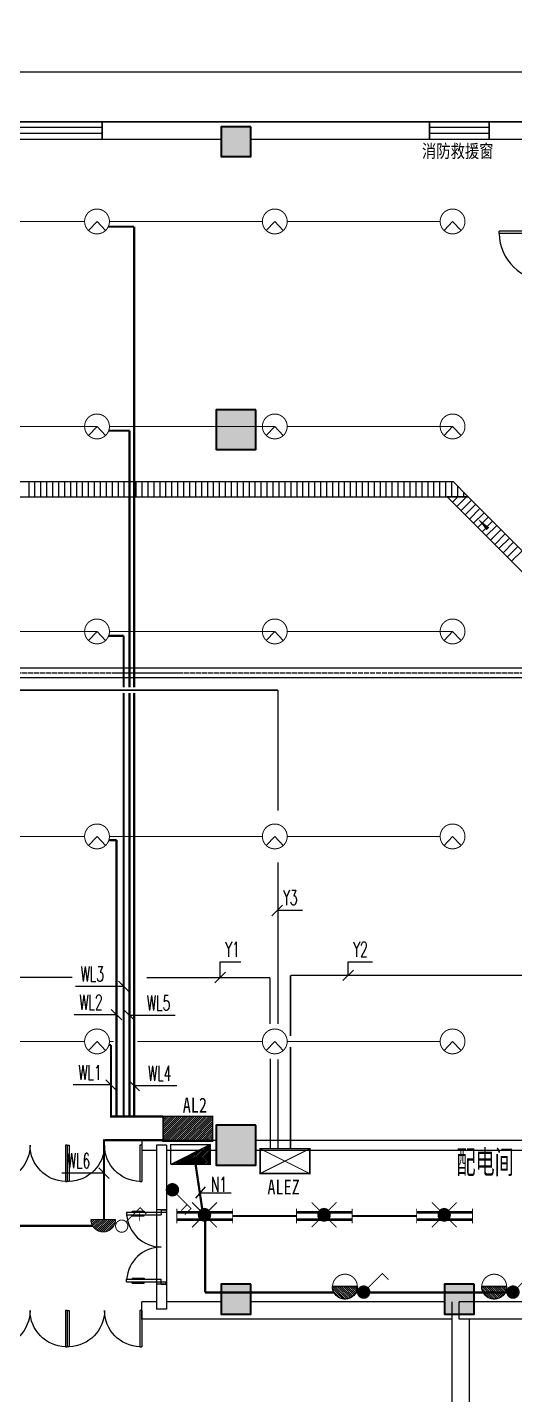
# Model space of a CAD drawing. Extents: x 815029915 to 815825525, y 579155098 to 579748855.
# Drawn here: x 815343018 to 815352839, y 579567763 to 579595284 of the extents above; entities that cross this region are included whole.
import ezdxf

# ---------------------------------------------------------------- set-up
doc = ezdxf.new("R2010")
doc.units = 0
doc.header["$LTSCALE"] = 100
doc.header["$MEASUREMENT"] = 0
doc.linetypes.add('DOTE', pattern=[2.42, 2, -0.2, 0.02, -0.2])
doc.linetypes.add('HIDDEN', pattern=[0.375, 0.25, -0.125])
for name, color, linetype in [('COLUMN', 9, 'Continuous'), ('DIM_SYMB', 3, 'Continuous'), ('DOOR_FIRE', 4, 'Continuous'), ('E-CAPL-1', 7, 'Continuous'), ('E-TEXT-PLAN', 7, 'Continuous'), ('E-TEXT-PLAN-DER', 7, 'Continuous'), ('GROUND', 2, 'Continuous'), ('PUB_TEXT', 7, 'Continuous'), ('QD', 3, 'Continuous'), ('SPACE', 7, 'Continuous'), ('WALL', 9, 'Continuous'), ('WINDOW', 4, 'Continuous'), ('zm', 1, 'Continuous'), ('电-强电平面-标注', 3, 'Continuous'), ('电-强电平面-线缆', 3, 'Continuous'), ('电-桥架', 4, 'Continuous'), ('设备-照明', 3, 'Continuous'), ('设备-箱柜', 3, 'Continuous')]:
    doc.layers.add(name, color=color, linetype=linetype)
doc.layers.add('柱填充', color=9, linetype='Continuous', lineweight=18)
doc.layers.add('砼柱', color=2, linetype='Continuous', lineweight=35)
doc.styles.add('-宋体', font='', dxfattribs={"width": 0.8})
doc.styles.add('-黑体', font='', dxfattribs={"width": 0.8})
doc.styles.add('_TCH_SPACE', font='SIMPLEX', dxfattribs={"height": 5, "bigfont": 'GBCBIG'})
doc.styles.add('ELEC-DIM', font='simplex.shx', dxfattribs={"width": 0.6, "bigfont": 'HZTXT.shx'})
doc.styles.add('IDQSTYLE', font='txt.shx', dxfattribs={"width": 0.7, "bigfont": 'hztxt.shx'})
doc.styles.get("Standard").update_dxf_attribs({"font": 'gbenor.shx', "bigfont": 'gbcbig.shx'})
doc.styles.add('宋体-TK', font='', dxfattribs={"width": 0.8})
doc.styles.get('-宋体').set_extended_font_data('SimSun')
doc.styles.get('-黑体').set_extended_font_data('SimHei')
doc.styles.get('宋体-TK').set_extended_font_data('SimSun')

# ---------------------------------------------------------------- blocks, each defined once
blk = doc.blocks.new('HC000088')
at = {"color": 0}
for q in [(-1.72, -1.82), (1.72, -1.82)]:
    blk.add_line((0, 0), q, dxfattribs=at)
at = {"color": 0, "linetype": 'Continuous', "const_width": 0.2}
blk.add_lwpolyline([(2.5, 0, 0.198912), (1.77, 1.77, 0.198912), (0, 2.5, 0.198912), (-1.77, 1.77, 0.198912), (-2.5, 0, 0.198912), (-1.77, -1.77, 0.198912), (0, -2.5, 0.198912), (1.77, -1.77, 0.198912)], format="xyb", close=True, dxfattribs=at)
at = {"layer": 'E-TEXT-PLAN-DER', "color": 0, "style": 'IDQSTYLE', "width": 0.7}
blk.add_attdef('PSFHATT', (4.5, -2.5), '', height=2.5, dxfattribs=at)
blk = doc.blocks.new('*X23')
at = {"color": 0}
for p, q in [((208.75, 123.89), (209.07, 124.22)), ((208.82, 123.54), (209.5, 124.22)), ((208.93, 123.23), (209.92, 124.22)), ((209.07, 122.95), (210.35, 124.22)), ((209.24, 122.7), (210.77, 124.22)), ((209.44, 122.47), (211.19, 124.22)), ((209.67, 122.27), (211.62, 124.22)), ((209.91, 122.09), (212.04, 124.22)), ((210.19, 121.94), (212.47, 124.22)), ((210.5, 121.83), (212.89, 124.22)), ((210.84, 121.75), (213.32, 124.22)), ((211.24, 121.72), (213.73, 124.21)), ((211.71, 121.77), (213.68, 123.73)), ((212.36, 121.99), (213.45, 123.09))]:
    blk.add_line(p, q, dxfattribs=at)
blk = doc.blocks.new('HC000090')
at = {"color": 0, "linetype": 'Continuous', "const_width": 0.2}
blk.add_lwpolyline([(-2.5, 0, 0.198912), (-1.77, -1.77, 0.198912), (0, -2.5, 0.198912), (1.77, -1.77, 0.198912), (2.5, 0, 0.198912)], format="xyb", dxfattribs=at)
at = {"color": 0, "const_width": 0.2}
blk.add_lwpolyline([(-2.5, 0), (2.5, 0)], dxfattribs=at)
at = {"color": 0}
blk.add_blockref('*X23', (-211.23, -124.22), dxfattribs=at)
at = {"layer": 'E-TEXT-PLAN-DER', "color": 0, "style": 'IDQSTYLE', "width": 0.7}
blk.add_attdef('PSFHATT', (4.5, -2.5), '', height=2.5, dxfattribs=at)
blk = doc.blocks.new('HC000117')
at = {"color": 0, "linetype": 'Continuous', "const_width": 0.2}
blk.add_lwpolyline([(0.88, 2.13), (3.75, 5), (5, 3.75)], dxfattribs=at)
blk.add_lwpolyline([(0.88, 0.37, 0.198912), (1.25, 1.25, 0.198912), (0.88, 2.13, 0.198912), (0, 2.5, 0.198912), (-0.88, 2.13, 0.198912), (-1.25, 1.25, 0.198912), (-0.88, 0.37, 0.198912), (0, 0, 0.198912)], format="xyb", close=True, dxfattribs=at)
at = {"color": 0, "style": 'IDQSTYLE', "width": 0.7}
blk.add_attdef('T', (3.4, 2.26), '', height=1.85, dxfattribs=at)
at = {"layer": 'E-TEXT-PLAN-DER', "color": 0, "style": 'IDQSTYLE', "width": 0.7}
blk.add_attdef('PSFHATT', (7, 0), '', height=1.85, dxfattribs=at)
blk = doc.blocks.new('HC000067')
at = {"color": 0, "linetype": 'Continuous'}
for points, const_width in [([(6.25, 0.83), (-6.25, 0.83)], 0.6), ([(-6.25, 1.65), (-6.25, -1.65)], 0.2), ([(6.25, 1.65), (6.25, -1.65)], 0.2), ([(6.25, -0.83), (-6.25, -0.83)], 0.6)]:
    blk.add_lwpolyline(points, dxfattribs=dict(at, const_width=const_width))
at = {"layer": 'E-TEXT-PLAN-DER', "color": 0, "style": 'IDQSTYLE', "width": 0.7}
blk.add_attdef('PSFHATT', (8.25, -1.65), '', height=2.5, dxfattribs=at)
blk = doc.blocks.new('*X30')
at = {"color": 0, "linetype": 'Continuous'}
for p, q in [((279.61, 223.04), (280.95, 224.38)), ((279.62, 223.34), (280.65, 224.37)), ((279.65, 222.8), (281.19, 224.34)), ((279.73, 222.59), (281.39, 224.26)), ((279.79, 223.79), (280.2, 224.2)), ((279.83, 222.42), (281.57, 224.16)), ((279.96, 222.26), (281.73, 224.03)), ((280.11, 222.13), (281.86, 223.88)), ((280.29, 222.02), (281.97, 223.7)), ((280.49, 221.94), (282.05, 223.5)), ((280.72, 221.89), (282.1, 223.27)), ((281.01, 221.89), (282.1, 222.98)), ((281.41, 222.01), (281.98, 222.58))]:
    blk.add_line(p, q, dxfattribs=at)
blk = doc.blocks.new('HC000071')
at = {"color": 0, "linetype": 'Continuous', "const_width": 0.2}
for points in [[(-2.5, 2.5), (-0.88, 0.88)], [(2.5, 2.5), (0.88, 0.88)], [(-0.88, -0.88), (-2.5, -2.5)], [(0.88, -0.88), (2.5, -2.5)]]:
    blk.add_lwpolyline(points, dxfattribs=at)
at = {"color": 0, "linetype": 'Continuous'}
for start, end in [(135, 180), (180, 225), (90, 135), (45, 90), (0, 45), (315, 0), (225, 270), (270, 315)]:
    blk.add_arc((0, 0), 1.25, start, end, dxfattribs=at)
blk.add_blockref('*X30', (-280.86, -223.13), dxfattribs=at)
at = {"color": 0, "style": 'IDQSTYLE', "width": 0.7}
blk.add_attdef('PSFHATT', (4.5, -2.5), '', height=2.5, dxfattribs=at)
blk = doc.blocks.new('*X45')
at = {"color": 0, "linetype": 'Continuous'}
for p, q in [((262, 135.85), (263.24, 137.09)), ((262.02, 135.59), (263.5, 137.07)), ((262.05, 136.18), (262.91, 137.04)), ((262.09, 135.37), (263.71, 137)), ((262.18, 135.19), (263.9, 136.91)), ((262.3, 135.02), (264.07, 136.79)), ((262.44, 134.88), (264.21, 136.64)), ((262.61, 134.77), (264.32, 136.48)), ((262.8, 134.67), (264.42, 136.29)), ((263.02, 134.61), (264.48, 136.07)), ((263.28, 134.59), (264.5, 135.8)), ((263.62, 134.65), (264.44, 135.46))]:
    blk.add_line(p, q, dxfattribs=at)
blk = doc.blocks.new('HC000107')
at = {"color": 0, "linetype": 'Continuous', "const_width": 0.2}
for points in [[(0.88, 2.13), (3.75, 5), (5, 3.75)], [(2.9, 4.28), (4.19, 3.02)]]:
    blk.add_lwpolyline(points, dxfattribs=at)
blk.add_lwpolyline([(0.88, 0.37, 0.198912), (1.25, 1.25, 0.198912), (0.88, 2.13, 0.198912), (0, 2.5, 0.198912), (-0.88, 2.13, 0.198912), (-1.25, 1.25, 0.198912), (-0.88, 0.37, 0.198912), (0, 0, 0.198912)], format="xyb", close=True, dxfattribs=at)
at = {"color": 0, "linetype": 'Continuous'}
blk.add_blockref('*X45', (-263.25, -134.59), dxfattribs=at)
at = {"layer": 'E-TEXT-PLAN-DER', "color": 0, "style": 'IDQSTYLE', "width": 0.7}
blk.add_attdef('PSFHATT', (7, 0), '', height=2.5, dxfattribs=at)
blk = doc.blocks.new('*X28')
at = {"color": 0}
for p, q in [((159.82, 124.18), (160.08, 124.44)), ((159.88, 123.82), (160.5, 124.44)), ((159.99, 123.5), (160.92, 124.44)), ((160.12, 123.21), (161.35, 124.44)), ((160.29, 122.95), (161.77, 124.44)), ((160.48, 122.72), (162.2, 124.44)), ((160.7, 122.52), (162.62, 124.44)), ((160.94, 122.34), (163.05, 124.44)), ((161.21, 122.18), (163.47, 124.44)), ((161.52, 122.06), (163.89, 124.44)), ((161.85, 121.97), (164.32, 124.44)), ((162.24, 121.93), (164.74, 124.44)), ((162.69, 121.96), (164.78, 124.05)), ((163.28, 122.13), (164.61, 123.45))]:
    blk.add_line(p, q, dxfattribs=at)
blk = doc.blocks.new('HC000074')
at = {"color": 0}
for p, q in [((-2.5, 2.51), (2.5, 2.51)), ((2.44, 2.51), (-2.5, 2.51))]:
    blk.add_line(p, q, dxfattribs=at)
at = {"color": 0, "linetype": 'Continuous', "const_width": 0.2}
blk.add_lwpolyline([(-2.5, 2.5, 0.198912), (-1.77, 0.73, 0.198912), (0, 0, 0.198912), (1.77, 0.73, 0.198912), (2.5, 2.5, 0.198912), (1.77, 4.27, 0.198912), (0, 5, 0.198912), (-1.77, 4.27, 0.198912)], format="xyb", close=True, dxfattribs=at)
at = {"color": 0}
blk.add_arc((0, 2.5), 2.5, 179.8387, 0.1613, dxfattribs=at)
blk.add_blockref('*X28', (-162.31, -121.93), dxfattribs=at)
at = {"layer": 'E-TEXT-PLAN-DER', "color": 0, "style": 'IDQSTYLE', "width": 0.7}
blk.add_attdef('PSFHATT', (4.5, 0), '', height=2.5, dxfattribs=at)
blk = doc.blocks.new('*X19')
at = {"color": 0, "linetype": 'Continuous'}
for p, q in [((262, 135.85), (263.24, 137.09)), ((262.02, 135.59), (263.5, 137.07)), ((262.05, 136.18), (262.91, 137.04)), ((262.09, 135.37), (263.71, 137)), ((262.18, 135.19), (263.9, 136.91)), ((262.3, 135.02), (264.07, 136.79)), ((262.44, 134.88), (264.21, 136.64)), ((262.61, 134.77), (264.32, 136.48)), ((262.8, 134.67), (264.42, 136.29)), ((263.02, 134.61), (264.48, 136.07)), ((263.28, 134.59), (264.5, 135.8)), ((263.62, 134.65), (264.44, 135.46))]:
    blk.add_line(p, q, dxfattribs=at)
blk = doc.blocks.new('HC000097')
at = {"color": 0, "linetype": 'Continuous', "const_width": 0.2}
blk.add_lwpolyline([(0.88, 2.13), (3.75, 5), (5, 3.75)], dxfattribs=at)
blk.add_lwpolyline([(0.88, 0.37, 0.198912), (1.25, 1.25, 0.198912), (0.88, 2.13, 0.198912), (0, 2.5, 0.198912), (-0.88, 2.13, 0.198912), (-1.25, 1.25, 0.198912), (-0.88, 0.37, 0.198912), (0, 0, 0.198912)], format="xyb", close=True, dxfattribs=at)
at = {"color": 0, "linetype": 'Continuous'}
blk.add_blockref('*X19', (-263.25, -134.59), dxfattribs=at)
at = {"layer": 'E-TEXT-PLAN-DER', "color": 0, "style": 'IDQSTYLE', "width": 0.7}
blk.add_attdef('PSFHATT', (7, 0), '', height=2.5, dxfattribs=at)
blk = doc.blocks.new('*X25')
at = {"color": 0, "linetype": 'Continuous'}
for p, q in [((232.27, 320.09), (237.18, 325)), ((232.27, 320.51), (236.75, 325)), ((232.27, 320.94), (236.33, 325)), ((232.27, 321.36), (235.9, 325)), ((232.27, 321.79), (235.48, 325)), ((232.27, 322.21), (235.06, 325)), ((232.27, 322.63), (234.63, 325)), ((232.27, 323.06), (234.21, 325)), ((232.27, 323.48), (233.78, 325)), ((232.27, 323.91), (233.36, 325)), ((232.27, 324.33), (232.93, 325)), ((232.27, 324.76), (232.51, 325)), ((232.6, 320), (237.6, 325)), ((233.02, 320), (238.02, 325)), ((233.45, 320), (238.45, 325)), ((233.87, 320), (238.87, 325)), ((234.3, 320), (239.3, 325)), ((234.72, 320), (239.72, 325)), ((235.15, 320), (240.15, 325)), ((235.57, 320), (240.57, 325)), ((235.99, 320), (240.99, 325)), ((236.42, 320), (241.42, 325)), ((236.84, 320), (241.84, 325)), ((237.27, 320), (242.27, 325)), ((237.69, 320), (242.27, 324.57)), ((238.12, 320), (242.27, 324.15)), ((238.54, 320), (242.27, 323.72)), ((238.96, 320), (242.27, 323.3)), ((239.39, 320), (242.27, 322.88)), ((239.81, 320), (242.27, 322.45)), ((240.24, 320), (242.27, 322.03)), ((240.66, 320), (242.27, 321.6)), ((241.09, 320), (242.27, 321.18)), ((241.51, 320), (242.27, 320.75)), ((241.93, 320), (242.27, 320.33))]:
    blk.add_line(p, q, dxfattribs=at)
blk = doc.blocks.new('HC000429')
at = {"color": 0, "linetype": 'Continuous', "const_width": 0.3}
blk.add_lwpolyline([(5, 2.5), (-5, 2.5), (-5, -2.5), (5, -2.5)], close=True, dxfattribs=at)
at = {"color": 0, "linetype": 'Continuous'}
blk.add_blockref('*X25', (-237.27, -322.5), dxfattribs=at)
at = {"color": 0, "style": 'IDQSTYLE', "width": 0.7}
blk.add_attdef('PSFHATT', (7, -2.5), '', height=2.5, dxfattribs=at)
blk = doc.blocks.new('HC000430')
at = {"color": 0, "linetype": 'Continuous', "const_width": 0.3}
blk.add_lwpolyline([(5, 2.5), (-5, 2.5), (-5, -2.5), (5, -2.5)], close=True, dxfattribs=at)
at = {"color": 0, "linetype": 'Continuous', "const_width": 0.2}
for points in [[(5, 2.5), (-5, -2.5)], [(-5, 2.5), (5, -2.5)]]:
    blk.add_lwpolyline(points, dxfattribs=at)
at = {"color": 0, "style": 'IDQSTYLE', "width": 0.7}
blk.add_attdef('PSFHATT', (7, -2.5), '', height=2.5, dxfattribs=at)
blk = doc.blocks.new('$DorLib2D$00000002')
for p, q in [((-0.5, 0), (-0.5, 0.4875)), ((-0.475, 0.4875), (-0.5, 0.4875)), ((-0.475, 0), (-0.475, 0.4875)), ((0.475, 0), (0.475, 0.4875)), ((0.475, 0.4875), (0.5, 0.4875)), ((0.5, 0), (0.5, 0.4875)), ((-0.5, 0), (-0.475, 0)), ((0.5, 0), (0.475, 0))]:
    blk.add_line(p, q)
at = {"lineweight": 13}
for centre, start, end in [((-0.4875, 0), 0, 88.53072), ((0.4875, 0), 91.46928, 180)]:
    blk.add_arc(centre, 0.4875, start, end, dxfattribs=at)
blk = doc.blocks.new('$TCHSYS$WIN2D')
for p, q in [((-0.5, 0.5), (0.5, 0.5)), ((-0.5, 0.5), (-0.5, -0.5)), ((0.5, 0.5), (0.5, -0.5)), ((0.5, 0.1667), (-0.5, 0.1667)), ((0.5, -0.1667), (-0.5, -0.1667)), ((-0.5, -0.5), (0.5, -0.5))]:
    blk.add_line(p, q)
blk = doc.blocks.new('$DorLib2D$00000011')
at = {"lineweight": 13}
for p, q in [((-0.483, 0.396), (-0.483, 0.235)), ((-0.417, 0.396), (-0.417, 0.235)), ((0.417, 0.396), (0.417, 0.235)), ((0.483, 0.396), (0.483, 0.235))]:
    blk.add_line(p, q, dxfattribs=at)
for p, q in [((-0.483, 0.396), (-0.467, 0.396)), ((-0.467, 0.471), (-0.467, -0.062)), ((-0.467, 0.471), (-0.433, 0.471)), ((-0.433, 0.471), (-0.433, 0.004)), ((-0.417, 0.396), (-0.433, 0.396)), ((0.417, 0.396), (0.433, 0.396)), ((0.433, 0.471), (0.433, 0.004)), ((0.467, 0.471), (0.433, 0.471)), ((0.467, 0.471), (0.467, -0.062)), ((0.483, 0.396), (0.467, 0.396)), ((-0.483, 0.235), (-0.467, 0.235)), ((-0.417, 0.235), (-0.433, 0.235)), ((0.417, 0.235), (0.433, 0.235)), ((0.483, 0.235), (0.467, 0.235)), ((-0.5, 0.004), (-0.433, 0.004)), ((-0.5, 0.004), (-0.5, -0.062)), ((0.5, 0.004), (0.433, 0.004)), ((0.5, 0.004), (0.5, -0.062)), ((-0.5, -0.062), (-0.467, -0.062)), ((0.5, -0.062), (0.467, -0.062))]:
    blk.add_line(p, q)
for centre, start, end in [((-0.467, 0.004), 0, 85.904), ((0.467, 0.004), 94.096, 180)]:
    blk.add_arc(centre, 0.467, start, end, dxfattribs=at)
blk = doc.blocks.new('$DorLib2D$00000001')
for p, q in [((0.45, 0.975), (0.5, 0.975)), ((0.45, 0), (0.45, 0.975)), ((0.5, 0), (0.5, 0.975)), ((0.5, 0), (0.45, 0))]:
    blk.add_line(p, q)
at = {"lineweight": 13}
blk.add_arc((0.475, 0), 0.975, 91.4693, 180, dxfattribs=at)
blk = doc.blocks.new('*X48')
at = {"color": 0, "linetype": 'Continuous'}
for p, q in [((235.99, 320), (239.72, 323.73)), ((236.42, 320), (240.57, 324.15)), ((236.84, 320), (241.42, 324.58)), ((237.27, 320), (242.27, 325)), ((237.69, 320), (242.27, 324.57)), ((238.12, 320), (242.27, 324.15)), ((238.54, 320), (242.27, 323.72)), ((232.6, 320), (232.94, 320.33)), ((233.02, 320), (233.78, 320.76)), ((233.45, 320), (234.63, 321.18)), ((233.87, 320), (235.48, 321.61)), ((234.3, 320), (236.33, 322.03)), ((234.72, 320), (237.18, 322.46)), ((235.15, 320), (238.03, 322.88)), ((235.57, 320), (238.88, 323.3)), ((238.96, 320), (242.27, 323.3)), ((239.39, 320), (242.27, 322.88)), ((239.81, 320), (242.27, 322.45)), ((240.24, 320), (242.27, 322.03)), ((240.66, 320), (242.27, 321.6)), ((241.09, 320), (242.27, 321.18)), ((241.51, 320), (242.27, 320.75)), ((241.93, 320), (242.27, 320.33))]:
    blk.add_line(p, q, dxfattribs=at)
blk = doc.blocks.new('HC000431')
at = {"color": 0, "linetype": 'Continuous'}
blk.add_line((5, 2.5), (-5, -2.5), dxfattribs=at)
at = {"color": 0, "linetype": 'Continuous', "const_width": 0.3}
for points in [[(5, 2.5), (-5, 2.5), (-5, -2.5)], [(-5, -2.5), (5, -2.5), (5, 2.5)]]:
    blk.add_lwpolyline(points, dxfattribs=at)
at = {"color": 0, "linetype": 'Continuous'}
blk.add_blockref('*X48', (-237.27, -322.5), dxfattribs=at)
at = {"color": 0, "style": 'IDQSTYLE', "width": 0.7}
blk.add_attdef('PSFHATT', (7, -2.5), '', height=2.5, dxfattribs=at)

msp = doc.modelspace()

# ---------------------------------------------------------------- hatches: boundary and pattern name
at = {"layer": '柱填充', "lineweight": 18}
for points in [[(815347523.5, 579593283.7), (815346923.5, 579593283.7), (815346923.5, 579592683.7), (815347523.5, 579592683.7)], [(815347623.5, 579587583.7), (815346823.5, 579587583.7), (815346823.5, 579586783.7), (815347623.5, 579586783.7)], [(815347623.5, 579573183.7), (815346823.5, 579573183.7), (815346823.5, 579572383.7), (815347623.5, 579572383.7)], [(815347523.5, 579569983.7), (815346923.5, 579569983.7), (815346923.5, 579569383.7), (815347523.5, 579569383.7)], [(815352023.5, 579569983.7), (815351423.5, 579569983.7), (815351423.5, 579569383.7), (815352023.5, 579569383.7)]]:
    msp.add_hatch(color=250, dxfattribs=at).paths.add_polyline_path(points)

# ---------------------------------------------------------------- linework, layer by layer
for p, q in [((815353723.5, 579593383.7), (815338423.5, 579593383.7)), ((815351603.6, 579586133.7), (815296373.5, 579586133.7)), ((815351903.6, 579585833.7), (815351603.6, 579586133.7)), ((815296373.5, 579585833.7), (815351903.6, 579585833.7)), ((815351903.6, 579585833.7), (815351479.4, 579585833.7)), ((815351479.4, 579585833.7), (815358809.1, 579578503.9)), ((815359021.3, 579578716), (815351903.6, 579585833.7))]:
    msp.add_line(p, q)
at = {"color": 252, "linetype": 'Continuous'}
for p, q in [((815343045.8, 579586133.7), (815343045.8, 579585833.7)), ((815343165.8, 579586133.7), (815343165.8, 579585833.7)), ((815343285.8, 579586133.7), (815343285.8, 579585833.7)), ((815343405.8, 579586133.7), (815343405.8, 579585833.7)), ((815343525.8, 579586133.7), (815343525.8, 579585833.7)), ((815343645.8, 579586133.7), (815343645.8, 579585833.7)), ((815343765.8, 579586133.7), (815343765.8, 579585833.7)), ((815343885.8, 579586133.7), (815343885.8, 579585833.7)), ((815344005.8, 579586133.7), (815344005.8, 579585833.7)), ((815344125.8, 579586133.7), (815344125.8, 579585833.7)), ((815344245.8, 579586133.7), (815344245.8, 579585833.7)), ((815344365.8, 579586133.7), (815344365.8, 579585833.7)), ((815344485.8, 579586133.7), (815344485.8, 579585833.7)), ((815344605.8, 579586133.7), (815344605.8, 579585833.7)), ((815344725.8, 579586133.7), (815344725.8, 579585833.7)), ((815344845.8, 579586133.7), (815344845.8, 579585833.7)), ((815344965.8, 579586133.7), (815344965.8, 579585833.7)), ((815345085.8, 579586133.7), (815345085.8, 579585833.7)), ((815345205.8, 579586133.7), (815345205.8, 579585833.7)), ((815345325.8, 579586133.7), (815345325.8, 579585833.7)), ((815345445.8, 579586133.7), (815345445.8, 579585833.7)), ((815345565.8, 579586133.7), (815345565.8, 579585833.7)), ((815345685.8, 579586133.7), (815345685.8, 579585833.7)), ((815345805.8, 579586133.7), (815345805.8, 579585833.7)), ((815345925.8, 579586133.7), (815345925.8, 579585833.7)), ((815346045.8, 579586133.7), (815346045.8, 579585833.7)), ((815346165.8, 579586133.7), (815346165.8, 579585833.7)), ((815346285.8, 579586133.7), (815346285.8, 579585833.7)), ((815346405.8, 579586133.7), (815346405.8, 579585833.7)), ((815346525.8, 579586133.7), (815346525.8, 579585833.7)), ((815346645.8, 579586133.7), (815346645.8, 579585833.7)), ((815346765.8, 579586133.7), (815346765.8, 579585833.7)), ((815346885.8, 579586133.7), (815346885.8, 579585833.7)), ((815347005.8, 579586133.7), (815347005.8, 579585833.7)), ((815347125.8, 579586133.7), (815347125.8, 579585833.7)), ((815347245.8, 579586133.7), (815347245.8, 579585833.7)), ((815347365.8, 579586133.7), (815347365.8, 579585833.7)), ((815347485.8, 579586133.7), (815347485.8, 579585833.7)), ((815347605.8, 579586133.7), (815347605.8, 579585833.7)), ((815347725.8, 579586133.7), (815347725.8, 579585833.7)), ((815347845.8, 579586133.7), (815347845.8, 579585833.7)), ((815347965.8, 579586133.7), (815347965.8, 579585833.7)), ((815348085.8, 579586133.7), (815348085.8, 579585833.7)), ((815348205.8, 579586133.7), (815348205.8, 579585833.7)), ((815348325.8, 579586133.7), (815348325.8, 579585833.7)), ((815348445.8, 579586133.7), (815348445.8, 579585833.7)), ((815348565.8, 579586133.7), (815348565.8, 579585833.7)), ((815348685.8, 579586133.7), (815348685.8, 579585833.7)), ((815348805.8, 579586133.7), (815348805.8, 579585833.7)), ((815348925.8, 579586133.7), (815348925.8, 579585833.7)), ((815349045.8, 579586133.7), (815349045.8, 579585833.7)), ((815349165.8, 579586133.7), (815349165.8, 579585833.7)), ((815349285.8, 579586133.7), (815349285.8, 579585833.7)), ((815349405.8, 579586133.7), (815349405.8, 579585833.7)), ((815349525.8, 579586133.7), (815349525.8, 579585833.7)), ((815349645.8, 579586133.7), (815349645.8, 579585833.7)), ((815349765.8, 579586133.7), (815349765.8, 579585833.7)), ((815349885.8, 579586133.7), (815349885.8, 579585833.7)), ((815350005.8, 579586133.7), (815350005.8, 579585833.7)), ((815350125.8, 579586133.7), (815350125.8, 579585833.7)), ((815350245.8, 579586133.7), (815350245.8, 579585833.7)), ((815350365.8, 579586133.7), (815350365.8, 579585833.7)), ((815350485.8, 579586133.7), (815350485.8, 579585833.7)), ((815350605.8, 579586133.7), (815350605.8, 579585833.7)), ((815350725.8, 579586133.7), (815350725.8, 579585833.7)), ((815350845.8, 579586133.7), (815350845.8, 579585833.7)), ((815350965.8, 579586133.7), (815350965.8, 579585833.7)), ((815351085.8, 579586133.7), (815351085.8, 579585833.7)), ((815351205.8, 579586133.7), (815351205.8, 579585833.7)), ((815351325.8, 579586133.7), (815351325.8, 579585833.7)), ((815351445.8, 579586133.7), (815351445.8, 579585833.7)), ((815351565.8, 579586133.7), (815351565.8, 579585833.7)), ((815351685.8, 579586051.5), (815351685.8, 579585833.7)), ((815351805.8, 579585931.5), (815351805.8, 579585833.7)), ((815351502.7, 579585810.3), (815351526.1, 579585833.7)), ((815351587.6, 579585725.4), (815351695.8, 579585833.7)), ((815351672.4, 579585640.6), (815351865.5, 579585833.7)), ((815351757.3, 579585555.7), (815351969.4, 579585767.9)), ((815351842.1, 579585470.9), (815352054.3, 579585683)), ((815351927, 579585386), (815352139.1, 579585598.2)), ((815352011.8, 579585301.2), (815352224, 579585513.3)), ((815352096.7, 579585216.3), (815352308.8, 579585428.5)), ((815352181.6, 579585131.5), (815352393.7, 579585343.6)), ((815352266.4, 579585046.6), (815352478.5, 579585258.8)), ((815352351.3, 579584961.8), (815352563.4, 579585173.9)), ((815352436.1, 579584876.9), (815352648.2, 579585089.1)), ((815352521, 579584792.1), (815352733.1, 579585004.2)), ((815352605.8, 579584707.2), (815352818, 579584919.3)), ((815352690.7, 579584622.4), (815352902.8, 579584834.5)), ((815352775.5, 579584537.5), (815352987.7, 579584749.6))]:
    msp.add_line(p, q, dxfattribs=at)
at = {"layer": 'COLUMN'}
for points in [[(815346923.5, 579592683.7), (815347523.5, 579592683.7), (815347523.5, 579593283.7), (815346923.5, 579593283.7)], [(815346823.5, 579586783.7), (815347623.5, 579586783.7), (815347623.5, 579587583.7), (815346823.5, 579587583.7)], [(815346823.5, 579572383.7), (815347623.5, 579572383.7), (815347623.5, 579573183.7), (815346823.5, 579573183.7)], [(815346923.5, 579569383.7), (815347523.5, 579569383.7), (815347523.5, 579569983.7), (815346923.5, 579569983.7)], [(815351423.5, 579569383.7), (815352023.5, 579569383.7), (815352023.5, 579569983.7), (815351423.5, 579569983.7)]]:
    msp.add_lwpolyline(points, close=True, dxfattribs=at)
at = {"layer": 'DIM_SYMB'}
for points in [[(815349239.4, 579585963.5, 0, 0, 0), (815326831.7, 579585963.5, 0, 80, 0), (815327131.7, 579585963.5, 0, 0, 0)], [(815358172.6, 579579333.6, 0, 0, 0), (815352088.9, 579585398.7, 0, 80, 0), (815352301.4, 579585186.9, 0, 0, 0)]]:
    msp.add_lwpolyline(points, format="xyseb", dxfattribs=at)
at = {"layer": 'DOOR_FIRE'}
for p, q in [((815345623.5, 579571483.7), (815345623.5, 579569983.7)), ((815345823.5, 579571483.7), (815345823.5, 579569983.7))]:
    msp.add_line(p, q, dxfattribs=at)
at = {"layer": 'E-CAPL-1', "color": 1, "linetype": 'Continuous', "const_width": 22.5}
for points in [[(815341090.2, 579591376.4), (815344172.5, 579591376.4)], [(815344672.5, 579591376.4), (815347754.9, 579591376.4)], [(815348254.9, 579591376.4), (815351337.3, 579591376.4)], [(815341090.2, 579587250.5), (815344422.5, 579587250.5)], [(815344672.5, 579587250.5), (815348004.9, 579587250.5)], [(815348254.9, 579587250.5), (815351587.3, 579587250.5)], [(815341090.2, 579583124.6), (815344422.5, 579583124.6)], [(815344672.5, 579583124.6), (815348004.9, 579583124.6)], [(815348254.9, 579583124.6), (815351587.3, 579583124.6)], [(815341090.2, 579578998.7), (815344172.5, 579578998.7)], [(815344672.5, 579578998.7), (815347754.9, 579578998.7)], [(815348254.9, 579578998.7), (815351337.3, 579578998.7)], [(815341090.2, 579574872.8), (815344172.5, 579574872.8)], [(815344672.5, 579574872.8), (815344755.5, 579574872.8)], [(815345231.9, 579574872.8), (815347754.9, 579574872.8)], [(815348254.9, 579574872.8), (815351337.3, 579574872.8)]]:
    msp.add_lwpolyline(points, dxfattribs=at)
at = {"layer": 'GROUND'}
for points in [[(815354723.5, 579594383.7), (815339423.5, 579594383.7), (815339423.5, 579595283.7), (815331023.5, 579595283.7), (815331023.5, 579588383.7), (815327423.5, 579588383.7), (815327423.5, 579591383.7), (815307023.5, 579591383.7), (815307023.5, 579588383.7), (815295023.5, 579588383.7), (815295023.5, 579574583.7), (815307023.5, 579574583.7), (815307023.5, 579571583.7), (815326023.5, 579571583.7)], [(815353723.5, 579593383.7), (815338423.5, 579593383.7), (815338423.5, 579594283.7), (815332023.5, 579594283.7), (815332023.5, 579587383.7), (815326423.5, 579587383.7), (815326423.5, 579590383.7), (815308023.5, 579590383.7), (815308023.5, 579587383.7), (815296023.5, 579587383.7), (815296023.5, 579575583.7), (815308023.5, 579575583.7), (815308023.5, 579572583.7), (815326023.5, 579572583.7)]]:
    msp.add_lwpolyline(points, dxfattribs=at)
at = {"layer": 'WALL'}
for p, q in [((815344523.5, 579593383.7), (815351123.7, 579593383.7)), ((815352323.7, 579593383.7), (815353723.5, 579593383.7)), ((815344523.5, 579593033.7), (815346923.5, 579593033.7)), ((815347523.5, 579593033.7), (815351123.7, 579593033.7)), ((815352323.7, 579593033.7), (815353023.5, 579593033.7)), ((815345323.5, 579572883.7), (815345823.5, 579572883.7)), ((815345323.5, 579572683.7), (815345623.5, 579572683.7)), ((815345623.5, 579572783.7), (815345623.5, 579571483.7)), ((815345823.5, 579572783.7), (815345623.5, 579572783.7)), ((815345723.5, 579572883.7), (815346823.5, 579572883.7)), ((815345823.5, 579572783.7), (815345823.5, 579571483.7)), ((815345823.5, 579572683.7), (815346823.5, 579572683.7)), ((815347623.5, 579572883.7), (815353023.5, 579572883.7)), ((815347623.5, 579572683.7), (815353023.5, 579572683.7)), ((815345623.5, 579569983.7), (815345623.5, 579569483.7)), ((815345823.5, 579569983.7), (815345823.5, 579569483.7)), ((815345623.5, 579569633.7), (815345323.5, 579569633.7)), ((815345823.5, 579569483.7), (815345623.5, 579569483.7)), ((815346923.5, 579569633.7), (815345823.5, 579569633.7)), ((815351423.5, 579569633.7), (815347523.5, 579569633.7)), ((815351573.5, 579569633.7), (815351573.5, 579565783.7)), ((815353523.5, 579569633.7), (815351723.5, 579569633.7)), ((815351723.5, 579569283.7), (815351723.5, 579569633.7)), ((815345823.5, 579569283.7), (815345323.5, 579569283.7)), ((815351573.5, 579569283.7), (815345723.5, 579569283.7)), ((815353523.5, 579569283.7), (815351723.5, 579569283.7)), ((815351923.5, 579569283.7), (815351923.5, 579565783.7))]:
    msp.add_line(p, q, dxfattribs=at)
for points in [[(815344523.5, 579593383.7), (815344523.5, 579593033.7)], [(815351123.7, 579593383.7), (815351123.7, 579593033.7)], [(815352323.7, 579593383.7), (815352323.7, 579593033.7)], [(815345323.5, 579572883.7), (815345323.5, 579572683.7)], [(815345823.5, 579571483.7), (815345623.5, 579571483.7)], [(815345823.5, 579569983.7), (815345623.5, 579569983.7)], [(815345323.5, 579569283.7), (815345323.5, 579569633.7)]]:
    msp.add_lwpolyline(points, dxfattribs=at)
at = {"layer": '电-强电平面-标注', "color": 1}
for p, q in [((815348160.1, 579577614.2), (815347948, 579577402.1)), ((815348069.4, 579577515.9), (815348560.8, 579577515.9)), ((815347011.6, 579576263.2), (815346799.4, 579576051.1)), ((815346905.5, 579576157.2), (815346905.5, 579576477.2)), ((815346905.5, 579576477.2), (815347319.8, 579576477.2)), ((815349591, 579576307.5), (815349378.8, 579576095.4)), ((815349484.9, 579576201.5), (815349484.9, 579576477.2)), ((815349484.9, 579576477.2), (815349976.3, 579576477.2)), ((815344663, 579575980.9), (815343991.6, 579575980.9)), ((815344958.6, 579575980.9), (815344663, 579575980.9)), ((815344852.5, 579576086.9), (815345064.6, 579575874.8)), ((815344709, 579575516.4), (815344921.2, 579575304.3)), ((815344971.5, 579575503.8), (815345183.7, 579575291.6)), ((815344635.8, 579575410.4), (815343964.4, 579575410.4)), ((815344815.1, 579575410.4), (815344635.8, 579575410.4)), ((815345077.6, 579575397.7), (815345327.5, 579575397.7)), ((815345327.5, 579575397.7), (815345998.9, 579575397.7)), ((815344597.9, 579574102.4), (815344810.1, 579573890.3)), ((815345064.6, 579574088.5), (815345276.8, 579573876.3)), ((815344539.1, 579573996.4), (815343944.8, 579573996.4)), ((815344704, 579573996.4), (815344539.1, 579573996.4)), ((815345170.7, 579573982.4), (815345349, 579573982.4)), ((815345349, 579573982.4), (815346029, 579573982.4)), ((815344376.9, 579572220.5), (815343714.1, 579572220.5)), ((815344562.3, 579572220.5), (815344376.9, 579572220.5)), ((815344668.4, 579572114.4), (815344456.3, 579572326.5)), ((815346605, 579571946.2), (815346409.4, 579571718.7)), ((815346475.7, 579571823.3), (815346654, 579571823.3)), ((815346654, 579571823.3), (815347124.6, 579571823.3))]:
    msp.add_line(p, q, dxfattribs=at)
at = {"layer": '电-强电平面-线缆', "color": 1, "linetype": 'Continuous', "const_width": 45}
for points in [[(815344649.7, 579591272.1), (815345170.7, 579591272.1)], [(815345170.7, 579582002.8), (815345170.7, 579591272.1)], [(815344657.5, 579587165.2), (815345077.6, 579587165.2)], [(815345077.6, 579582002.8), (815345077.6, 579587165.2)], [(815344657.1, 579583038.1), (815344958.6, 579583038.1)], [(815344958.6, 579582002.8), (815344958.6, 579583038.1)], [(815344958.6, 579573355.9), (815344958.6, 579581882.8)], [(815345077.6, 579573355.9), (815345077.6, 579581882.8)], [(815345170.7, 579573355.9), (815345170.7, 579581882.8)], [(815344661, 579578923.7), (815344815.1, 579578923.7)], [(815344815.1, 579573355.9), (815344815.1, 579578923.7)], [(815344661.9, 579574800.7), (815344704, 579574800.7)], [(815344704, 579573355.9), (815344704, 579574800.7)], [(815345754.2, 579573363.3), (815344686.4, 579573363.3)], [(815344562.3, 579572904), (815344562.3, 579571292.3)], [(815344585, 579572883.7), (815345754.2, 579572883.7)], [(815346542.6, 579571498.5), (815346409, 579572395.8)], [(815347157, 579571358.6), (815348441.3, 579571358.6)], [(815349566.3, 579571358.6), (815350864, 579571358.6)], [(815342382.6, 579571161.1), (815344332.6, 579571161.1)], [(815346600.3, 579569819), (815346600.3, 579571257.6)], [(815346600.3, 579569819), (815349198.1, 579569819)], [(815349639.5, 579569819), (815349671.8, 579569819)], [(815349921.5, 579569819), (815352742.9, 579569819)], [(815352647.2, 579569819), (815352679.7, 579569819)]]:
    msp.add_lwpolyline(points, dxfattribs=at)
at = {"layer": '电-强电平面-线缆', "color": 1, "linetype": 'HIDDEN', "const_width": 30}
for points in [[(815332053.4, 579581942.8), (815348067.9, 579581942.8)], [(815348067.9, 579581037.1), (815348067.9, 579581942.8)], [(815348067.9, 579579517.6), (815348067.9, 579581037.1)], [(815348067.9, 579575224.3), (815348067.9, 579578478.8)], [(815332183.5, 579576163), (815343925.8, 579576163)], [(815345421.4, 579576157.2), (815347908.8, 579576157.2)], [(815347908.8, 579575219.9), (815347908.8, 579576157.2)], [(815348322.9, 579576201.5), (815355262.9, 579576201.5)], [(815348322.9, 579574978.6), (815348322.9, 579576201.5)], [(815348322.9, 579572712.7), (815348322.9, 579574759.4)], [(815347913.3, 579572712.7), (815347913.3, 579574526.2)], [(815348067.8, 579572712.7), (815348067.8, 579574514.4)], [(815346542.6, 579571498.5), (815346409, 579572395.8)]]:
    msp.add_lwpolyline(points, dxfattribs=at)
at = {"layer": '电-桥架', "color": 5, "linetype": 'DOTE', "ltscale": 0.5}
msp.add_line((815333225.9, 579582291.5), (815357700.5, 579582291.5), dxfattribs=at)
at = {"layer": '电-桥架', "ltscale": 0.5}
msp.add_lwpolyline([(815357700.5, 579582191.5), (815333225.9, 579582191.5), (815333225.9, 579582391.5), (815357700.5, 579582391.5)], close=True, dxfattribs=at)
at = {"layer": '砼柱', "color": 3, "lineweight": 35}
for points in [[(815347523.5, 579593283.7), (815346923.5, 579593283.7), (815346923.5, 579592683.7), (815347523.5, 579592683.7)], [(815347623.5, 579587583.7), (815346823.5, 579587583.7), (815346823.5, 579586783.7), (815347623.5, 579586783.7)], [(815347623.5, 579573183.7), (815346823.5, 579573183.7), (815346823.5, 579572383.7), (815347623.5, 579572383.7)], [(815347523.5, 579569983.7), (815346923.5, 579569983.7), (815346923.5, 579569383.7), (815347523.5, 579569383.7)], [(815352023.5, 579569983.7), (815351423.5, 579569983.7), (815351423.5, 579569383.7), (815352023.5, 579569383.7)]]:
    msp.add_lwpolyline(points, close=True, dxfattribs=at)

# ---------------------------------------------------------------- block references
at = {"layer": 'DOOR_FIRE', "rotation": 270.0000000000008}
for name, p, xscale, yscale, zscale in [('$DorLib2D$00000001', (815353498.5, 579590683.7), -1000, -1000, 1000), ('$DorLib2D$00000011', (815345723.5, 579570733.7), -1500, -1500, 1500)]:
    msp.add_blockref(name, p, dxfattribs=dict(at, xscale=xscale, yscale=yscale, zscale=zscale))
at = {"layer": 'E-TEXT-PLAN', "color": 4, "xscale": 100, "yscale": 100, "zscale": 100}
for name, p in [('HC000088', (815344422.5, 579591376.4)), ('HC000088', (815348004.9, 579591376.4)), ('HC000088', (815351587.3, 579591376.4)), ('HC000088', (815344422.5, 579587250.5)), ('HC000088', (815348004.9, 579587250.5)), ('HC000088', (815351587.3, 579587250.5)), ('HC000088', (815344422.5, 579583124.6)), ('HC000088', (815348004.9, 579583124.6)), ('HC000088', (815351587.3, 579583124.6)), ('HC000088', (815344422.5, 579578998.7)), ('HC000088', (815348004.9, 579578998.7)), ('HC000088', (815351587.3, 579578998.7)), ('HC000088', (815344422.5, 579574872.8)), ('HC000088', (815348004.9, 579574872.8)), ('HC000088', (815351587.3, 579574872.8)), ('HC000090', (815344547.8, 579571288.2))]:
    msp.add_blockref(name, p, dxfattribs=at)
at = {"layer": 'E-TEXT-PLAN', "color": 142, "xscale": 100, "yscale": 100, "zscale": 100, "rotation": 180}
msp.add_blockref('HC000429', (815346254.2, 579573113.3), dxfattribs=at)
at = {"layer": 'E-TEXT-PLAN', "color": 142, "xscale": 100, "yscale": 100, "zscale": 100}
msp.add_blockref('HC000430', (815348209.7, 579572462.7), dxfattribs=at)
at = {"layer": 'E-TEXT-PLAN', "color": 4}
ref = msp.add_blockref('HC000117', (815344919.8, 579571031.2), dxfattribs=dict(at, xscale=98.81663682697852, yscale=98.81663682697852, zscale=98.81663682697852, rotation=359.9672106955048))
ref.add_attrib('T', 't', (815345255.6, 579571254.1), dxfattribs={"color": 0, "height": 182.6, "rotation": 359.96721, "width": 0.7})
at = {"layer": 'WINDOW'}
for name, p, xscale, yscale, zscale in [('$TCHSYS$WIN2D', (815342723.5, 579593208.7), 3600, -350, 3600), ('$TCHSYS$WIN2D', (815351723.7, 579593208.7), 1200, -350, 1200), ('$DorLib2D$00000002', (815343073.5, 579572783.7), 1500, -1500, 1500), ('$DorLib2D$00000002', (815344573.5, 579572783.7), 1500, -1500, 1500)]:
    msp.add_blockref(name, p, dxfattribs=dict(at, xscale=xscale, yscale=yscale, zscale=zscale))
at = {"layer": 'WINDOW', "xscale": -1500, "yscale": 1500, "zscale": 1500, "rotation": 180}
for p in [(815343073.5, 579569458.7), (815344573.5, 579569458.7)]:
    msp.add_blockref('$DorLib2D$00000002', p, dxfattribs=at)
at = {"layer": '设备-照明', "xscale": 100, "yscale": 100, "zscale": 100, "rotation": 270}
msp.add_blockref('HC000107', (815345817, 579571886.1), dxfattribs=at)
at = {"layer": '设备-照明', "yscale": 100, "zscale": 100}
for name, p, xscale in [('HC000071', (815346587.8, 579571381.9), 100), ('HC000071', (815348997.1, 579571381.9), 100), ('HC000071', (815351419.7, 579571381.9), 100), ('HC000074', (815349418.8, 579569686.7), -100), ('HC000097', (815349796.7, 579569701.9), 100), ('HC000074', (815352426.5, 579569686.7), -100), ('HC000097', (815352804.4, 579569701.9), 100)]:
    msp.add_blockref(name, p, dxfattribs=dict(at, xscale=xscale))
at = {"layer": '设备-照明', "color": 3, "xscale": 90, "yscale": 90, "zscale": 90}
for p in [(815346594.5, 579571358.6), (815349003.8, 579571358.6), (815351426.5, 579571358.6)]:
    msp.add_blockref('HC000067', p, dxfattribs=at)
at = {"layer": '设备-箱柜', "xscale": 80, "yscale": 80, "zscale": 80}
msp.add_blockref('HC000431', (815346307, 579572595.8), dxfattribs=at)

# ---------------------------------------------------------------- texts
at = {"layer": 'PUB_TEXT', "style": '宋体-TK', "width": 0.8}
msp.add_text('消防救援窗', height=264.35, dxfattribs=at).set_placement((815350970.8, 579592661.3))
at = {"layer": 'QD', "color": 3, "style": '-宋体', "width": 0.8}
msp.add_text('AL2', height=300, dxfattribs=at).set_placement((815346149.7, 579573441, 2970))
at = {"layer": 'SPACE', "style": '_TCH_SPACE'}
msp.add_text('配电间', height=533.33, dxfattribs=at).set_placement((815351667.2, 579572159))
at = {"layer": 'zm', "color": 1, "style": '-黑体', "width": 0.8}
msp.add_text('ALEZ', height=300, dxfattribs=at).set_placement((815347855.7, 579571791.4))
at = {"layer": '电-强电平面-标注', "color": 1, "style": 'ELEC-DIM', "width": 0.6}
for s, p in [('Y3', (815348169.4, 579577615.9)), ('Y1', (815347005.5, 579576577.2)), ('Y2', (815349584.9, 579576577.2)), ('WL3', (815344091.6, 579576080.9)), ('WL2', (815344064.4, 579575510.4)), ('WL5', (815345427.5, 579575497.7)), ('WL1', (815344044.8, 579574096.4)), ('WL4', (815345449, 579574082.4)), ('WL6', (815343814.1, 579572320.5)), ('N1', (815346717.3, 579571844.2))]:
    msp.add_text(s, height=300, dxfattribs=at).set_placement(p)

doc.saveas('drawing.dxf')
